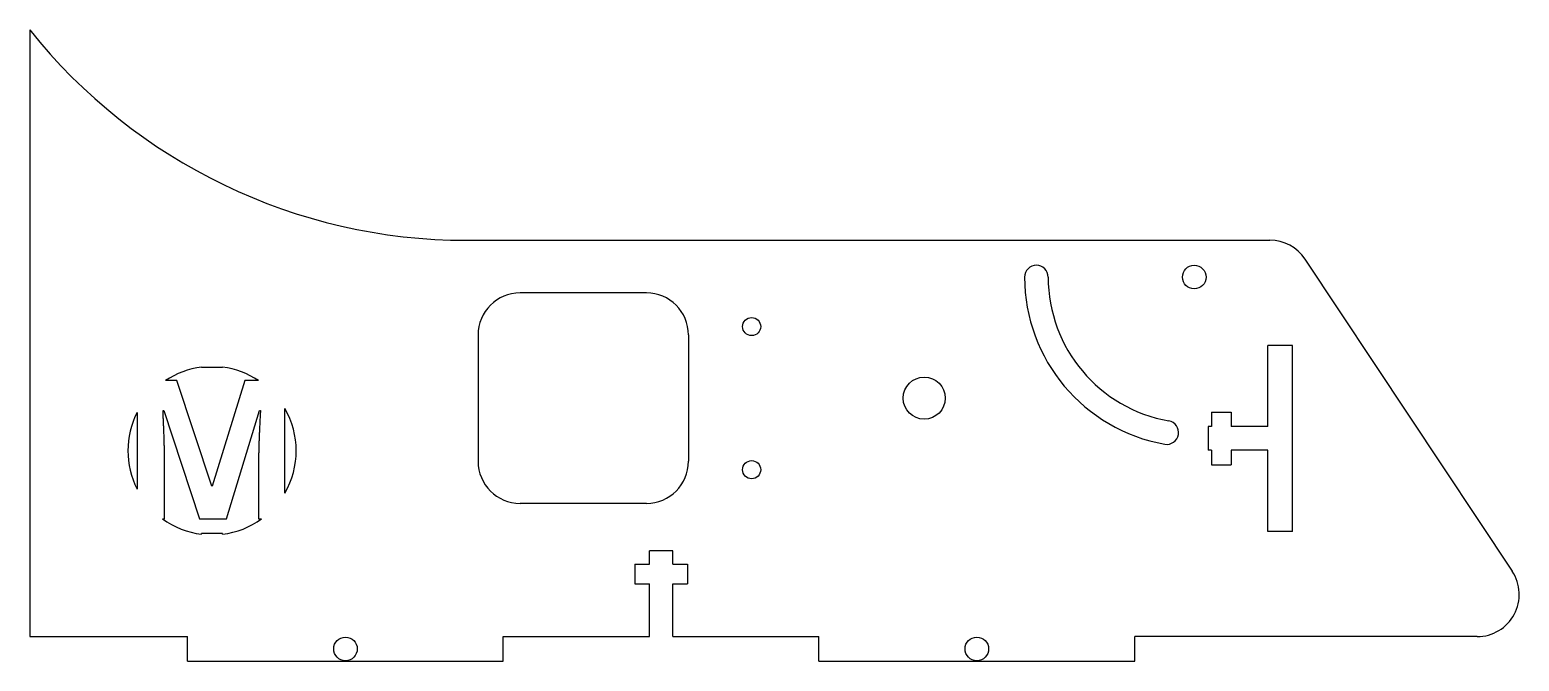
# Model space of a CAD drawing. Extents: x -3 to 4.08, y -1 to 2.
import ezdxf

# ---------------------------------------------------------------- set-up
doc = ezdxf.new("R2010")
doc.units = 0
doc.header["$MEASUREMENT"] = 0
doc.layers.add('VISIBLE', color=7, linetype='CONTINUOUS')

msp = doc.modelspace()

# ---------------------------------------------------------------- linework, layer by layer
at = {"layer": 'VISIBLE'}
for p, q in [((-3, 2), (-3, -0.883)), ((-0.9249, 1), (2.8927, 1)), ((3.0593, 0.9106), (4.0438, -0.5724)), ((-0.07, 0.75), (-0.67, 0.75)), ((-0.87, 0.55), (-0.87, -0.05)), ((0.13, 0.55), (0.13, -0.05)), ((3, 0.5), (2.883, 0.5)), ((2.883, 0.1145), (2.883, 0.5)), ((3, -0.383), (3, 0.5)), ((-2.1839, 0.3969), (-2.0839, 0.3969)), ((-2.3006, 0.3331), (-2.3553, 0.3331)), ((-2.1357, -0.1691), (-2.3006, 0.3331)), ((-1.9776, 0.3331), (-2.133, -0.1691)), ((-1.9125, 0.3331), (-1.9776, 0.3331)), ((-2.4901, 0.1821), (-2.4901, -0.1821)), ((-2.367, 0.1907), (-2.363, 0.1907)), ((-2.363, 0.1907), (-2.1937, -0.3237)), ((-2.066, -0.3237), (-1.9079, 0.1915)), ((-1.9079, 0.1915), (-1.9039, 0.1915)), ((-1.788, -0.2009), (-1.788, 0.2009)), ((2.6143, 0.1835), (2.6143, 0.1145)), ((2.6143, 0.1835), (2.708, 0.1835)), ((2.708, 0.1835), (2.708, 0.1145)), ((2.6, 0.1145), (2.6, 0.0025)), ((2.6143, 0.1145), (2.6, 0.1145)), ((2.883, 0.1145), (2.708, 0.1145)), ((2.6143, 0.0025), (2.6, 0.0025)), ((2.6143, 0.0025), (2.6143, -0.0665)), ((2.883, 0.0025), (2.708, 0.0025)), ((2.708, 0.0025), (2.708, -0.0665)), ((2.883, -0.383), (2.883, 0.0025)), ((-2.3603, -0.3237), (-2.3603, -0.0127)), ((-1.9125, -0.0182), (-1.9125, -0.3237)), ((2.6143, -0.0665), (2.708, -0.0665)), ((-2.133, -0.1691), (-2.1357, -0.1691)), ((-0.07, -0.25), (-0.67, -0.25)), ((-2.369, -0.3237), (-2.3603, -0.3237)), ((-2.1937, -0.3237), (-2.066, -0.3237)), ((-1.9125, -0.3237), (-1.8989, -0.3237)), ((-2.0839, -0.3933), (-2.1839, -0.3933)), ((-2.1839, -0.3969), (-2.1839, -0.3933)), ((-2.0839, -0.3969), (-2.0839, -0.3933)), ((3, -0.383), (2.883, -0.383)), ((-0.056, -0.5392), (-0.056, -0.475)), ((0.056, -0.475), (-0.056, -0.475)), ((0.056, -0.5392), (0.056, -0.475)), ((-0.125, -0.5392), (-0.125, -0.633)), ((-0.125, -0.5392), (-0.056, -0.5392)), ((0.056, -0.5392), (0.125, -0.5392)), ((0.125, -0.5392), (0.125, -0.633)), ((-0.125, -0.633), (-0.056, -0.633)), ((-0.056, -0.883), (-0.056, -0.633)), ((0.056, -0.633), (0.125, -0.633)), ((0.056, -0.883), (0.056, -0.633)), ((-3, -0.883), (-2.25, -0.883)), ((-2.25, -1), (-2.25, -0.883)), ((-0.75, -1), (-0.75, -0.883)), ((-0.75, -0.883), (-0.056, -0.883)), ((0.056, -0.883), (0.75, -0.883)), ((0.75, -1), (0.75, -0.883)), ((3.8772, -0.883), (2.25, -0.883)), ((2.25, -1), (2.25, -0.883)), ((-2.25, -1), (-0.75, -1)), ((0.75, -1), (2.25, -1))]:
    msp.add_line(p, q, dxfattribs=at)
for centre, radius in [((2.533, 0.825), 0.056), ((0.43, 0.59), 0.043), ((1.25, 0.25), 0.1), ((0.43, -0.09), 0.043), ((-1.5, -0.9415), 0.056), ((1.5, -0.9415), 0.056)]:
    msp.add_circle(centre, radius, dxfattribs=at)
for centre, radius, start, end in [((-0.9249, 3.6531), 2.6531, 218.54176, 270), ((2.8927, 0.8), 0.2, 33.57757, 90), ((1.783, 0.825), 0.056, 0, 180), ((2.533, 0.825), 0.806, 180, 260), ((2.533, 0.825), 0.694, 180, 260), ((-0.67, 0.55), 0.2, 90, 180), ((-0.07, 0.55), 0.2, 0, 90), ((-2.1339, 0), 0.4, 97.18076, 123.60949), ((-2.1339, 0), 0.4, 56.39051, 82.81924), ((-2.1339, 0), 0.4, 152.92476, 207.07524), ((-2.1339, 0), 0.4, 329.85717, 30.14283), ((2.4028, 0.0864), 0.056, 260, 80), ((-0.67, -0.05), 0.2, 180, 270), ((-0.07, -0.05), 0.2, 270, 0), ((-2.1339, 0), 0.4, 234.01329, 262.81924), ((-2.1339, 0), 0.4, 277.18076, 305.98671), ((3.8772, -0.683), 0.2, 270, 33.57757)]:
    msp.add_arc(centre, radius, start, end, dxfattribs=at)
for points in [[(-2.361, 0.038), (-2.3617, 0.0668), (-2.367, 0.1907)], [(-1.9039, 0.1915), (-1.9125, 0.0344), (-1.9125, -0.0182)], [(-2.3603, 0), (-2.3605, 0.0172), (-2.361, 0.038)], [(-2.3603, -0.0127), (-2.3603, -0.0066), (-2.3603, 0)]]:
    msp.add_open_spline(points, degree=2, dxfattribs=at)

doc.saveas('drawing.dxf')
